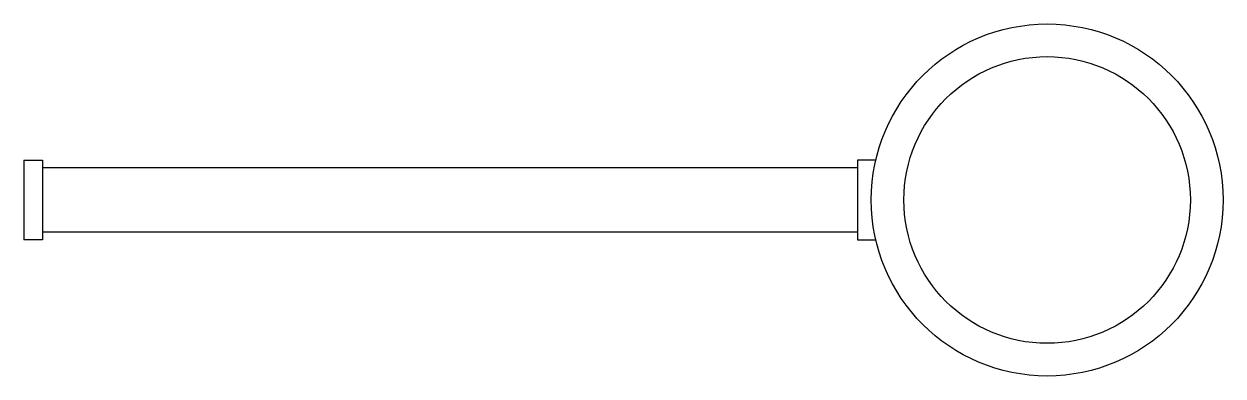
# Model space of a CAD drawing. Header units: millimetres. Extents: x -2998.172 to -2997.718, y 2928.843 to 2928.976.
import ezdxf

# ---------------------------------------------------------------- set-up
doc = ezdxf.new("R2010")
doc.units = ezdxf.units.MM
doc.header["$LTSCALE"] = 10
doc.layers.add('banheiro_acessórios', color=2, linetype='Continuous')

msp = doc.modelspace()

# ---------------------------------------------------------------- linework, layer by layer
at = {"layer": 'banheiro_acessórios'}
for p, q in [((-2998.17183, 2928.92491), (-2998.17183, 2928.89479)), ((-2998.17183, 2928.92491), (-2998.16485, 2928.92491)), ((-2998.16485, 2928.92491), (-2998.16485, 2928.89479)), ((-2997.85616, 2928.92202), (-2998.16485, 2928.92202)), ((-2997.85616, 2928.92491), (-2997.85616, 2928.89479)), ((-2997.84918, 2928.92491), (-2997.85616, 2928.92491)), ((-2998.16485, 2928.89479), (-2998.17183, 2928.89479)), ((-2997.85616, 2928.89768), (-2998.16485, 2928.89768)), ((-2997.85616, 2928.89479), (-2997.84918, 2928.89479))]:
    msp.add_line(p, q, dxfattribs=at)
for radius in [0.06663, 0.05426]:
    msp.add_circle((-2997.78428, 2928.90985), radius, dxfattribs=at)

doc.saveas('drawing.dxf')
